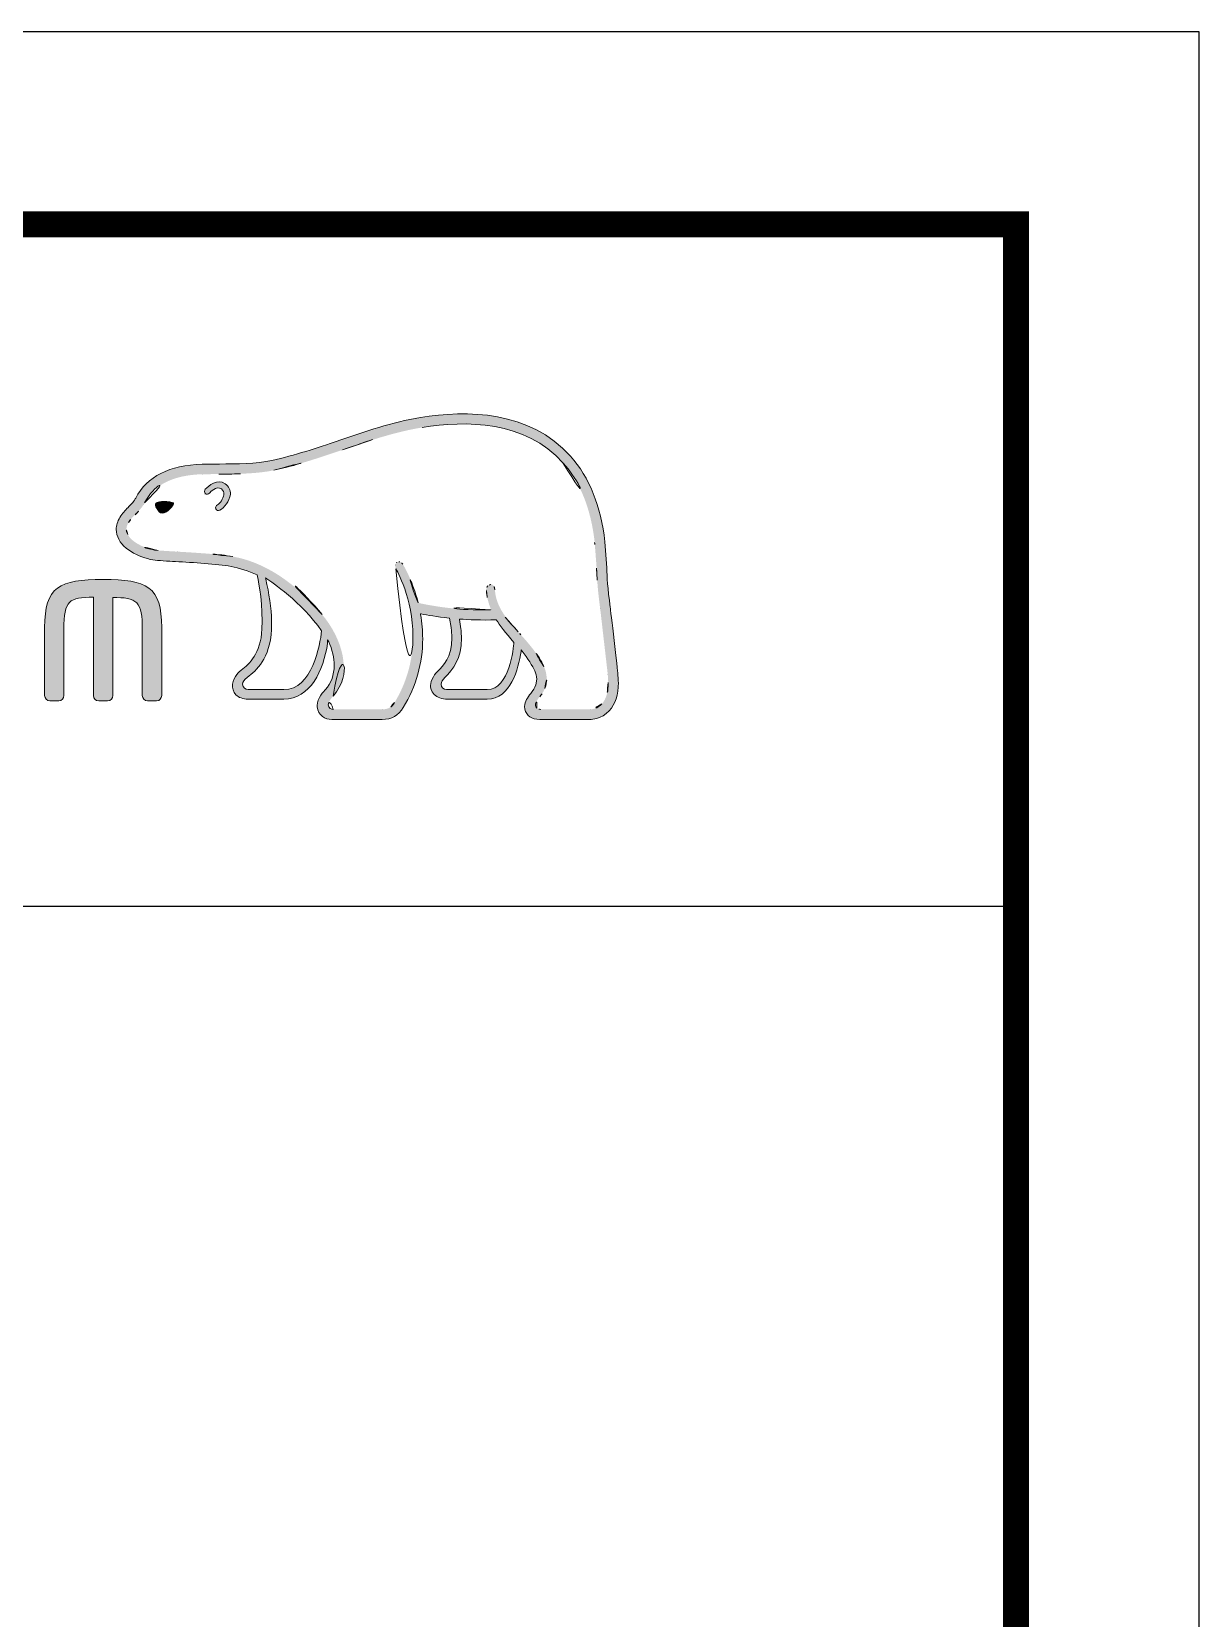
# Model space of a CAD drawing. Extents: x 16296660632 to 16296681112, y -37409619871 to -37409616634.
# Drawn here: x 16296680899.4 to 16296681111.8, y -37409616922.8 to -37409616634.3 of the extents above; entities that cross this region are included whole.
import ezdxf

# ---------------------------------------------------------------- set-up
doc = ezdxf.new("R2010")
doc.units = 0
doc.header["$LTSCALE"] = 10
doc.header["$MEASUREMENT"] = 0
doc.layers.get('0').update_dxf_attribs({"linetype": 'CONTINUOUS'})
doc.layers.add('레이어 1', color=7, linetype='CONTINUOUS', lineweight=0)

msp = doc.modelspace()

# ---------------------------------------------------------------- hatches: boundary and pattern name
at = {"layer": '레이어 1'}
h = msp.add_hatch(color=5, dxfattribs=at)
h.dxf.hatch_style = 1
edge = h.paths.add_edge_path(flags=16)
edge.add_spline(control_points=[(16296681003.16, -37409616756.55), (16296681002.26, -37409616757.54), (16296681001.13, -37409616757.55), (16296681001.08, -37409616757.55), (16296681001.08, -37409616757.55), (16296680992.05, -37409616757.55), (16296680992.05, -37409616757.55), (16296680991.71, -37409616757.55), (16296680991.46, -37409616757.47), (16296680991.3, -37409616757.3), (16296680991.16, -37409616757.17), (16296680991.09, -37409616756.97), (16296680991.09, -37409616756.71), (16296680991.09, -37409616756.2), (16296680991.46, -37409616755.74), (16296680991.86, -37409616755.24), (16296680992.23, -37409616754.77), (16296680992.57, -37409616754.32), (16296680992.77, -37409616753.77), (16296680993.26, -37409616752.44), (16296680993.21, -37409616751.02), (16296680992.62, -37409616749.77), (16296680991.56, -37409616747.51), (16296680989.97, -37409616745.73), (16296680988.44, -37409616744.01), (16296680988.44, -37409616744.01), (16296680987.92, -37409616743.44), (16296680987.92, -37409616743.43), (16296680985.92, -37409616741.21), (16296680983.86, -37409616738.91), (16296680983.7, -37409616735.8), (16296680983.66, -37409616735.18), (16296680983.38, -37409616734.81), (16296680982.98, -37409616734.82), (16296680982.98, -37409616734.82), (16296680982.4, -37409616735.1), (16296680982.38, -37409616735.1), (16296680982.23, -37409616735.28), (16296680982.14, -37409616735.54), (16296680982.14, -37409616735.84), (16296680982.14, -37409616735.84), (16296680982.14, -37409616735.94), (16296680982.14, -37409616735.94), (16296680982.22, -37409616737.07), (16296680982.49, -37409616738.18), (16296680982.96, -37409616739.32), (16296680982.96, -37409616739.32), (16296680983.01, -37409616739.44), (16296680983.01, -37409616739.44), (16296680983.01, -37409616739.44), (16296680982.89, -37409616739.44), (16296680982.89, -37409616739.44), (16296680977.09, -37409616739.67), (16296680971.4, -37409616738.58), (16296680969.73, -37409616738.18), (16296680968.7, -37409616734.03), (16296680967.03, -37409616731.28), (16296680966.95, -37409616731.16), (16296680966.82, -37409616730.94), (16296680966.62, -37409616730.78), (16296680966.42, -37409616730.72), (16296680966.42, -37409616730.72), (16296680965.93, -37409616730.79), (16296680965.87, -37409616730.8), (16296680965.83, -37409616730.86), (16296680965.74, -37409616730.98), (16296680965.55, -37409616731.23), (16296680965.55, -37409616731.23), (16296680965.53, -37409616731.43), (16296680965.53, -37409616731.43), (16296680965.53, -37409616731.43), (16296680965.68, -37409616731.98), (16296680965.68, -37409616731.98), (16296680965.81, -37409616732.2), (16296680968.79, -37409616737.42), (16296680968.79, -37409616744.33), (16296680968.79, -37409616748.59), (16296680967.67, -37409616752.61), (16296680965.46, -37409616756.28), (16296680964.93, -37409616757.16), (16296680964.24, -37409616757.55), (16296680963.2, -37409616757.55), (16296680963.2, -37409616757.55), (16296680954.3, -37409616757.55), (16296680954.3, -37409616757.55), (16296680954, -37409616757.55), (16296680953.38, -37409616757.34), (16296680953.38, -37409616756.7), (16296680953.38, -37409616756.34), (16296680953.71, -37409616755.76), (16296680954.26, -37409616755.15), (16296680957.97, -37409616751.01), (16296680955.83, -37409616744.56), (16296680952.27, -37409616740.31), (16296680948.83, -37409616736.21), (16296680943.22, -37409616731.04), (16296680936.02, -37409616729.76), (16296680933.47, -37409616729.32), (16296680929.27, -37409616729.07), (16296680925.88, -37409616728.87), (16296680925.88, -37409616728.87), (16296680922.46, -37409616728.66), (16296680922.46, -37409616728.66), (16296680920.7, -37409616728.53), (16296680917.8, -37409616727.45), (16296680916.91, -37409616725.77), (16296680916.54, -37409616725.08), (16296680916.58, -37409616724.38), (16296680917.05, -37409616723.57), (16296680917.34, -37409616723.08), (16296680917.75, -37409616722.66), (16296680918.26, -37409616722.15), (16296680918.82, -37409616721.58), (16296680919.4, -37409616720.99), (16296680919.85, -37409616720.21), (16296680919.85, -37409616720.21), (16296680919.98, -37409616719.97), (16296680919.98, -37409616719.97), (16296680921.7, -37409616716.68), (16296680925.24, -37409616714.94), (16296680930.51, -37409616714.8), (16296680930.51, -37409616714.8), (16296680933.49, -37409616714.77), (16296680933.49, -37409616714.77), (16296680936.75, -37409616714.75), (16296680940.46, -37409616714.73), (16296680943.5, -37409616714.08), (16296680947.77, -37409616713.16), (16296680952.06, -37409616711.69), (16296680955.85, -37409616710.4), (16296680955.85, -37409616710.4), (16296680955.97, -37409616710.36), (16296680955.97, -37409616710.36), (16296680960.65, -37409616708.76), (16296680965.49, -37409616707.11), (16296680970.44, -37409616706.3), (16296680978.36, -37409616704.99), (16296680989.23, -37409616705.03), (16296680996.08, -37409616712.72), (16296680999.24, -37409616716.27), (16296681001.19, -37409616721.16), (16296681001.86, -37409616727.26), (16296681001.86, -37409616727.26), (16296681001.83, -37409616727.24), (16296681001.81, -37409616727.21), (16296681001.86, -37409616727.34), (16296681001.91, -37409616728.02), (16296681002.2, -37409616731.9), (16296681002.28, -37409616733.76), (16296681002.36, -37409616735.69), (16296681002.85, -37409616739.26), (16296681002.85, -37409616739.26), (16296681004.23, -37409616751.22), (16296681004.23, -37409616751.22), (16296681004.23, -37409616751.22), (16296681004.31, -37409616752.67), (16296681004.31, -37409616752.67), (16296681004.31, -37409616754.39), (16296681003.92, -37409616755.69), (16296681003.16, -37409616756.55)], knot_values=[0, 0, 0, 0, 1, 1, 1, 2, 2, 2, 3, 3, 3, 4, 4, 4, 5, 5, 5, 6, 6, 6, 7, 7, 7, 8, 8, 8, 9, 9, 9, 10, 10, 10, 11, 11, 11, 12, 12, 12, 13, 13, 13, 14, 14, 14, 15, 15, 15, 16, 16, 16, 17, 17, 17, 18, 18, 18, 19, 19, 19, 20, 20, 20, 21, 21, 21, 22, 22, 22, 23, 23, 23, 24, 24, 24, 25, 25, 25, 26, 26, 26, 27, 27, 27, 28, 28, 28, 29, 29, 29, 30, 30, 30, 31, 31, 31, 32, 32, 32, 33, 33, 33, 34, 34, 34, 35, 35, 35, 36, 36, 36, 37, 37, 37, 38, 38, 38, 39, 39, 39, 40, 40, 40, 41, 41, 41, 42, 42, 42, 43, 43, 43, 44, 44, 44, 45, 45, 45, 46, 46, 46, 47, 47, 47, 48, 48, 48, 49, 49, 49, 50, 50, 50, 51, 51, 51, 52, 52, 52, 53, 53, 53, 53], degree=3, periodic=0)
edge = h.paths.add_edge_path(flags=16)
edge.add_spline(control_points=[(16296680982.27, -37409616753.96), (16296680982.27, -37409616753.96), (16296680974.9, -37409616753.96), (16296680974.9, -37409616753.96), (16296680974.35, -37409616753.96), (16296680973.92, -37409616753.53), (16296680973.92, -37409616752.97), (16296680973.92, -37409616752.59), (16296680974.26, -37409616752.09), (16296680974.58, -37409616751.75), (16296680976.08, -37409616750.32), (16296680977.61, -37409616748.34), (16296680977.61, -37409616744.59), (16296680977.61, -37409616744.59), (16296680977.52, -37409616742.89), (16296680977.52, -37409616742.88), (16296680977.52, -37409616742.88), (16296680977.24, -37409616741.22), (16296680977.24, -37409616741.22), (16296680977.24, -37409616741.22), (16296680977.23, -37409616741.12), (16296680977.23, -37409616741.12), (16296680977.23, -37409616741.12), (16296680977.33, -37409616741.13), (16296680977.33, -37409616741.13), (16296680978.71, -37409616741.23), (16296680981.38, -37409616741.38), (16296680983.94, -37409616741.25), (16296680984.58, -37409616742.29), (16296680985.63, -37409616743.61), (16296680987.15, -37409616745.38), (16296680987.08, -37409616746.26), (16296680986.36, -37409616753.96), (16296680982.27, -37409616753.96)], knot_values=[0, 0, 0, 0, 1, 1, 1, 2, 2, 2, 3, 3, 3, 4, 4, 4, 5, 5, 5, 6, 6, 6, 7, 7, 7, 8, 8, 8, 9, 9, 9, 10, 10, 10, 11, 11, 11, 11], degree=3, periodic=0)
edge = h.paths.add_edge_path(flags=16)
edge.add_spline(control_points=[(16296680945.29, -37409616753.96), (16296680945.29, -37409616753.96), (16296680938.82, -37409616753.96), (16296680938.82, -37409616753.96), (16296680938.33, -37409616753.96), (16296680937.81, -37409616753.56), (16296680937.81, -37409616752.97), (16296680937.81, -37409616752.61), (16296680938.11, -37409616752.17), (16296680938.66, -37409616751.73), (16296680940.3, -37409616750.43), (16296680942.78, -37409616748.45), (16296680943.05, -37409616743), (16296680943.05, -37409616743), (16296680943.08, -37409616741.52), (16296680943.08, -37409616741.52), (16296680943.08, -37409616739.2), (16296680942.55, -37409616736.4), (16296680942.05, -37409616733.9), (16296680942.05, -37409616733.9), (16296680941.97, -37409616733.64), (16296680941.97, -37409616733.64), (16296680941.97, -37409616733.64), (16296680942.18, -37409616733.81), (16296680942.18, -37409616733.81), (16296680943.14, -37409616734.4), (16296680948.43, -37409616737.98), (16296680952.18, -37409616743.28), (16296680951.87, -37409616745.78), (16296680950.46, -37409616753.96), (16296680945.29, -37409616753.96)], knot_values=[0, 0, 0, 0, 1, 1, 1, 2, 2, 2, 3, 3, 3, 4, 4, 4, 5, 5, 5, 6, 6, 6, 7, 7, 7, 8, 8, 8, 9, 9, 9, 10, 10, 10, 10], degree=3, periodic=0)
edge = h.paths.add_edge_path()
edge.add_spline(control_points=[(16296681006.06, -37409616751.04), (16296681006.06, -37409616751.02), (16296681004.68, -37409616739.01), (16296681004.68, -37409616739.01), (16296681004.18, -37409616735.42), (16296681004.1, -37409616733.51), (16296681004.04, -37409616731.81), (16296681004.04, -37409616731.81), (16296681003.7, -37409616727.07), (16296681003.7, -37409616727.07), (16296681002.97, -37409616720.58), (16296681000.87, -37409616715.34), (16296680997.45, -37409616711.51), (16296680990.06, -37409616703.2), (16296680978.52, -37409616703.11), (16296680970.13, -37409616704.49), (16296680964.99, -37409616705.34), (16296680960.08, -37409616707.02), (16296680955.33, -37409616708.65), (16296680955.33, -37409616708.65), (16296680955.17, -37409616708.7), (16296680955.17, -37409616708.7), (16296680951.46, -37409616709.97), (16296680947.25, -37409616711.41), (16296680943.11, -37409616712.29), (16296680940.27, -37409616712.9), (16296680936.71, -37409616712.93), (16296680933.57, -37409616712.94), (16296680933.57, -37409616712.94), (16296680930.45, -37409616712.98), (16296680930.45, -37409616712.98), (16296680924.48, -37409616713.13), (16296680920.4, -37409616715.2), (16296680918.35, -37409616719.13), (16296680918.35, -37409616719.13), (16296680918.25, -37409616719.3), (16296680918.25, -37409616719.3), (16296680917.91, -37409616719.9), (16296680917.41, -37409616720.4), (16296680916.96, -37409616720.86), (16296680916.46, -37409616721.36), (16296680915.9, -37409616721.92), (16296680915.47, -37409616722.65), (16296680915.04, -37409616723.38), (16296680914.82, -37409616724.12), (16296680914.82, -37409616724.84), (16296680914.82, -37409616725.45), (16296680914.98, -37409616726.05), (16296680915.28, -37409616726.63), (16296680916.55, -37409616729.03), (16296680920.18, -37409616730.32), (16296680922.34, -37409616730.48), (16296680922.34, -37409616730.48), (16296680925.53, -37409616730.68), (16296680925.6, -37409616730.68), (16296680928.79, -37409616730.86), (16296680933.15, -37409616731.11), (16296680935.69, -37409616731.56), (16296680937.18, -37409616731.83), (16296680938.88, -37409616732.36), (16296680940.43, -37409616733.09), (16296680940.54, -37409616733.5), (16296680941.35, -37409616737.1), (16296680941.35, -37409616741.52), (16296680941.35, -37409616741.52), (16296680941.32, -37409616742.92), (16296680941.32, -37409616742.92), (16296680941.08, -37409616747.59), (16296680939.05, -37409616749.21), (16296680937.56, -37409616750.41), (16296680937.41, -37409616750.53), (16296680936.08, -37409616751.63), (16296680935.99, -37409616752.95), (16296680935.92, -37409616753.7), (16296680936.13, -37409616754.39), (16296680936.59, -37409616754.88), (16296680937.08, -37409616755.41), (16296680937.84, -37409616755.68), (16296680938.82, -37409616755.68), (16296680938.82, -37409616755.68), (16296680945.29, -37409616755.68), (16296680945.29, -37409616755.68), (16296680950.13, -37409616755.68), (16296680952.53, -37409616750.47), (16296680953.25, -37409616745.58), (16296680953.25, -37409616745.58), (16296680953.27, -37409616744.9), (16296680953.27, -37409616744.9), (16296680953.27, -37409616744.9), (16296680953.47, -37409616745.24), (16296680953.47, -37409616745.24), (16296680954.09, -37409616746.62), (16296680954.46, -37409616748.28), (16296680954.46, -37409616749.52), (16296680954.46, -37409616751.27), (16296680953.92, -37409616752.79), (16296680952.9, -37409616753.93), (16296680952.64, -37409616754.18), (16296680951.34, -37409616755.53), (16296680951.34, -37409616756.87), (16296680951.34, -37409616756.87), (16296680951.35, -37409616757.09), (16296680951.35, -37409616757.09), (16296680951.54, -37409616758.67), (16296680952.82, -37409616759.38), (16296680954.01, -37409616759.38), (16296680954.01, -37409616759.38), (16296680963.2, -37409616759.38), (16296680963.2, -37409616759.38), (16296680964.86, -37409616759.38), (16296680966.18, -37409616758.63), (16296680967.03, -37409616757.22), (16296680969.37, -37409616753.34), (16296680970.56, -37409616749.12), (16296680970.56, -37409616744.69), (16296680970.56, -37409616743.3), (16296680970.43, -37409616741.83), (16296680970.17, -37409616740.3), (16296680970.17, -37409616740.3), (16296680970.15, -37409616740.17), (16296680970.15, -37409616740.17), (16296680970.15, -37409616740.17), (16296680970.27, -37409616740.2), (16296680970.27, -37409616740.2), (16296680971.38, -37409616740.41), (16296680973.16, -37409616740.72), (16296680975.36, -37409616740.96), (16296680975.36, -37409616740.96), (16296680975.42, -37409616740.97), (16296680975.42, -37409616740.97), (16296680975.42, -37409616740.97), (16296680975.72, -37409616742.65), (16296680975.72, -37409616742.65), (16296680975.72, -37409616742.65), (16296680975.78, -37409616743.05), (16296680975.78, -37409616743.06), (16296680975.78, -37409616743.06), (16296680975.87, -37409616744.55), (16296680975.87, -37409616744.55), (16296680975.87, -37409616748.13), (16296680974.24, -37409616749.68), (16296680973.37, -37409616750.52), (16296680973.36, -37409616750.53), (16296680972.14, -37409616751.77), (16296680972.01, -37409616752.87), (16296680972.01, -37409616752.87), (16296680971.97, -37409616753.2), (16296680971.97, -37409616753.2), (16296680971.97, -37409616753.55), (16296680972.05, -37409616754.23), (16296680972.66, -37409616754.85), (16296680973.19, -37409616755.4), (16296680974.01, -37409616755.68), (16296680975.11, -37409616755.68), (16296680975.11, -37409616755.68), (16296680982.27, -37409616755.68), (16296680982.27, -37409616755.68), (16296680986.62, -37409616755.68), (16296680987.93, -37409616750.15), (16296680988.46, -37409616747.05), (16296680988.46, -37409616747.05), (16296680988.48, -37409616746.73), (16296680988.48, -37409616746.73), (16296680988.48, -37409616746.73), (16296680988.65, -37409616746.97), (16296680988.65, -37409616746.97), (16296680989.66, -37409616748.25), (16296680990.54, -37409616749.67), (16296680990.96, -37409616750.56), (16296680991.18, -37409616751.02), (16296680991.3, -37409616751.53), (16296680991.3, -37409616752.04), (16296680991.3, -37409616752.04), (16296680991.14, -37409616753.08), (16296680991.14, -37409616753.08), (16296680990.97, -37409616753.64), (16296680990.59, -37409616754.16), (16296680990.21, -37409616754.66), (16296680989.66, -37409616755.38), (16296680989.09, -37409616756.12), (16296680989.09, -37409616757.02), (16296680989.09, -37409616757.02), (16296680989.15, -37409616757.52), (16296680989.15, -37409616757.52), (16296680989.41, -37409616758.72), (16296680990.38, -37409616759.38), (16296680991.87, -37409616759.38), (16296680991.87, -37409616759.38), (16296681001.08, -37409616759.38), (16296681001.08, -37409616759.38), (16296681001.28, -37409616759.38), (16296681003.08, -37409616759.33), (16296681004.49, -37409616757.81), (16296681005.61, -37409616756.59), (16296681006.16, -37409616754.92), (16296681006.16, -37409616752.69), (16296681006.16, -37409616752.69), (16296681006.06, -37409616751.05), (16296681006.06, -37409616751.04)], knot_values=[0, 0, 0, 0, 1, 1, 1, 2, 2, 2, 3, 3, 3, 4, 4, 4, 5, 5, 5, 6, 6, 6, 7, 7, 7, 8, 8, 8, 9, 9, 9, 10, 10, 10, 11, 11, 11, 12, 12, 12, 13, 13, 13, 14, 14, 14, 15, 15, 15, 16, 16, 16, 17, 17, 17, 18, 18, 18, 19, 19, 19, 20, 20, 20, 21, 21, 21, 22, 22, 22, 23, 23, 23, 24, 24, 24, 25, 25, 25, 26, 26, 26, 27, 27, 27, 28, 28, 28, 29, 29, 29, 30, 30, 30, 31, 31, 31, 32, 32, 32, 33, 33, 33, 34, 34, 34, 35, 35, 35, 36, 36, 36, 37, 37, 37, 38, 38, 38, 39, 39, 39, 40, 40, 40, 41, 41, 41, 42, 42, 42, 43, 43, 43, 44, 44, 44, 45, 45, 45, 46, 46, 46, 47, 47, 47, 48, 48, 48, 49, 49, 49, 50, 50, 50, 51, 51, 51, 52, 52, 52, 53, 53, 53, 54, 54, 54, 55, 55, 55, 56, 56, 56, 57, 57, 57, 58, 58, 58, 59, 59, 59, 60, 60, 60, 61, 61, 61, 62, 62, 62, 63, 63, 63, 64, 64, 64, 65, 65, 65, 66, 66, 66, 66], degree=3, periodic=0)
edge = h.paths.add_edge_path(flags=0)
edge.add_spline(control_points=[(16296680922.19, -37409616719.98), (16296680922.19, -37409616719.98), (16296680923.53, -37409616719.38), (16296680925.18, -37409616720.02), (16296680925.18, -37409616720.02), (16296680925.39, -37409616720.11), (16296680925.12, -37409616720.48), (16296680924.31, -37409616721.57), (16296680923.52, -37409616721.8), (16296680923.52, -37409616721.8), (16296680923.52, -37409616721.8), (16296680922.94, -37409616722.01), (16296680922.62, -37409616721.61), (16296680921.96, -37409616720.85), (16296680921.94, -37409616720.4), (16296680921.94, -37409616720.4), (16296680921.94, -37409616720.4), (16296680921.87, -37409616720.07), (16296680922.19, -37409616719.98)], knot_values=[0, 0, 0, 0, 1, 1, 1, 2, 2, 2, 3, 3, 3, 4, 4, 4, 5, 5, 5, 6, 6, 6, 6], degree=3, periodic=0)
edge = h.paths.add_edge_path(flags=0)
edge.add_spline(control_points=[(16296680931.02, -37409616717.52), (16296680930.82, -37409616717.74), (16296680930.81, -37409616718.1), (16296680931.02, -37409616718.3), (16296680931.23, -37409616718.48), (16296680931.59, -37409616718.43), (16296680931.79, -37409616718.21), (16296680931.89, -37409616718.1), (16296680932.99, -37409616716.8), (16296680933.94, -37409616717.47), (16296680934.28, -37409616717.72), (16296680934.43, -37409616718.07), (16296680934.38, -37409616718.52), (16296680934.3, -37409616719.26), (16296680933.66, -37409616720.09), (16296680933.22, -37409616720.37), (16296680932.97, -37409616720.52), (16296680932.81, -37409616720.85), (16296680932.92, -37409616721.11), (16296680933.04, -37409616721.37), (16296680933.37, -37409616721.45), (16296680933.64, -37409616721.32), (16296680934.43, -37409616720.94), (16296680935.43, -37409616719.67), (16296680935.57, -37409616718.49), (16296680935.66, -37409616717.67), (16296680935.29, -37409616717), (16296680934.63, -37409616716.54), (16296680933.22, -37409616715.54), (16296680931.61, -37409616716.88), (16296680931.02, -37409616717.52)], knot_values=[0, 0, 0, 0, 1, 1, 1, 2, 2, 2, 3, 3, 3, 4, 4, 4, 5, 5, 5, 6, 6, 6, 7, 7, 7, 8, 8, 8, 9, 9, 9, 10, 10, 10, 10], degree=3, periodic=0)
edge = h.paths.add_edge_path(flags=0)
edge.add_spline(control_points=[(16296680930.84, -37409616718.5), (16296680930.84, -37409616718.5), (16296680930.84, -37409616718.5), (16296680930.84, -37409616718.5), (16296680930.84, -37409616718.5), (16296680930.84, -37409616718.5), (16296680930.84, -37409616718.5)], knot_values=[0, 0, 0, 0, 1, 1, 1, 2, 2, 2, 2], degree=3, periodic=0)
h = msp.add_hatch(color=5, dxfattribs=at)
h.dxf.hatch_style = 2
edge = h.paths.add_edge_path()
edge.add_spline(control_points=[(16296680931.02, -37409616717.52), (16296680930.82, -37409616717.74), (16296680930.81, -37409616718.1), (16296680931.02, -37409616718.3), (16296680931.23, -37409616718.48), (16296680931.59, -37409616718.43), (16296680931.79, -37409616718.21), (16296680931.89, -37409616718.1), (16296680932.99, -37409616716.8), (16296680933.94, -37409616717.47), (16296680934.28, -37409616717.72), (16296680934.43, -37409616718.07), (16296680934.38, -37409616718.52), (16296680934.3, -37409616719.26), (16296680933.66, -37409616720.09), (16296680933.22, -37409616720.37), (16296680932.97, -37409616720.52), (16296680932.81, -37409616720.85), (16296680932.92, -37409616721.11), (16296680933.04, -37409616721.37), (16296680933.37, -37409616721.45), (16296680933.64, -37409616721.32), (16296680934.43, -37409616720.94), (16296680935.43, -37409616719.67), (16296680935.57, -37409616718.49), (16296680935.66, -37409616717.67), (16296680935.29, -37409616717), (16296680934.63, -37409616716.54), (16296680933.22, -37409616715.54), (16296680931.61, -37409616716.88), (16296680931.02, -37409616717.52)], knot_values=[0, 0, 0, 0, 1, 1, 1, 2, 2, 2, 3, 3, 3, 4, 4, 4, 5, 5, 5, 6, 6, 6, 7, 7, 7, 8, 8, 8, 9, 9, 9, 10, 10, 10, 10], degree=3, periodic=0)
h = msp.add_hatch(color=5, dxfattribs=at)
h.dxf.hatch_style = 2
edge = h.paths.add_edge_path()
edge.add_spline(control_points=[(16296680922.19, -37409616719.98), (16296680922.19, -37409616719.98), (16296680923.53, -37409616719.38), (16296680925.18, -37409616720.02), (16296680925.18, -37409616720.02), (16296680925.39, -37409616720.11), (16296680925.12, -37409616720.48), (16296680924.31, -37409616721.57), (16296680923.52, -37409616721.8), (16296680923.52, -37409616721.8), (16296680923.52, -37409616721.8), (16296680922.94, -37409616722.01), (16296680922.62, -37409616721.61), (16296680921.96, -37409616720.85), (16296680921.94, -37409616720.4), (16296680921.94, -37409616720.4), (16296680921.94, -37409616720.4), (16296680921.87, -37409616720.07), (16296680922.19, -37409616719.98)], knot_values=[0, 0, 0, 0, 1, 1, 1, 2, 2, 2, 3, 3, 3, 4, 4, 4, 5, 5, 5, 6, 6, 6, 6], degree=3, periodic=0)
h = msp.add_hatch(color=5, dxfattribs=at)
h.dxf.hatch_style = 2
edge = h.paths.add_edge_path()
edge.add_spline(control_points=[(16296680901.79, -37409616742.69), (16296680901.79, -37409616742.69), (16296680901.79, -37409616755.04), (16296680901.79, -37409616755.04), (16296680901.79, -37409616755.57), (16296680902.2, -37409616756), (16296680902.72, -37409616756), (16296680902.72, -37409616756), (16296680904.37, -37409616756), (16296680904.37, -37409616756), (16296680904.95, -37409616756), (16296680905.3, -37409616755.51), (16296680905.3, -37409616755.04), (16296680905.3, -37409616755.04), (16296680905.3, -37409616743), (16296680905.3, -37409616743), (16296680905.3, -37409616737.69), (16296680906.2, -37409616737.17), (16296680910.69, -37409616737.16), (16296680910.69, -37409616737.49), (16296680910.69, -37409616755.04), (16296680910.69, -37409616755.04), (16296680910.69, -37409616755.59), (16296680911.09, -37409616756), (16296680911.62, -37409616756), (16296680911.62, -37409616756), (16296680913.24, -37409616756), (16296680913.24, -37409616756), (16296680913.82, -37409616756), (16296680914.17, -37409616755.51), (16296680914.17, -37409616755.04), (16296680914.17, -37409616755.04), (16296680914.17, -37409616737.54), (16296680914.17, -37409616737.2), (16296680916.27, -37409616737.2), (16296680917.75, -37409616737.38), (16296680918.54, -37409616738.18), (16296680919.39, -37409616739.02), (16296680919.55, -37409616740.58), (16296680919.55, -37409616743), (16296680919.55, -37409616743), (16296680919.55, -37409616755.04), (16296680919.55, -37409616755.04), (16296680919.55, -37409616755.56), (16296680919.98, -37409616756), (16296680920.49, -37409616756), (16296680920.49, -37409616756), (16296680922.15, -37409616756), (16296680922.15, -37409616756), (16296680922.72, -37409616756), (16296680923.08, -37409616755.5), (16296680923.08, -37409616755.04), (16296680923.08, -37409616755.04), (16296680923.08, -37409616742.69), (16296680923.08, -37409616742.69), (16296680923.08, -37409616735.21), (16296680920.42, -37409616733.94), (16296680912.45, -37409616733.94), (16296680904.45, -37409616733.94), (16296680901.79, -37409616735.21), (16296680901.79, -37409616742.69)], knot_values=[0, 0, 0, 0, 1, 1, 1, 2, 2, 2, 3, 3, 3, 4, 4, 4, 5, 5, 5, 6, 6, 6, 7, 7, 7, 8, 8, 8, 9, 9, 9, 10, 10, 10, 11, 11, 11, 12, 12, 12, 13, 13, 13, 14, 14, 14, 15, 15, 15, 16, 16, 16, 17, 17, 17, 18, 18, 18, 19, 19, 19, 20, 20, 20, 20], degree=3, periodic=0)

# ---------------------------------------------------------------- linework, layer by layer
at = {"color": 5}
msp.add_line((16296680945, -37409616755.68), (16296680945, -37409616755.68), dxfattribs=at)
at = {"color": 5, "ltscale": 40}
msp.add_line((16296681078.5, -37409616793.36), (16296680749.34, -37409616793.36), dxfattribs=at)
at = {"ltscale": 0.5}
msp.add_lwpolyline([(16296679052.27, -37409618143.42), (16296681111.82, -37409618143.42), (16296681111.82, -37409616634.34), (16296679052.27, -37409616634.34)], close=True, dxfattribs=at)
at = {"color": 5, "linetype": 'ByBlock', "lineweight": 200, "const_width": 4.75}
msp.add_lwpolyline([(16296679085.38, -37409618078.8), (16296681078.5, -37409618078.8), (16296681078.5, -37409616669.38), (16296679085.38, -37409616669.38)], close=True, dxfattribs=at)
at = {"layer": '레이어 1', "color": 5}
for points, knots in [([(16296681006.06, -37409616751.04), (16296681006.06, -37409616751.02), (16296681004.68, -37409616739.01), (16296681004.68, -37409616739.01), (16296681004.18, -37409616735.42), (16296681004.1, -37409616733.51), (16296681004.04, -37409616731.81), (16296681004.04, -37409616731.81), (16296681003.7, -37409616727.07), (16296681003.7, -37409616727.07), (16296681002.97, -37409616720.58), (16296681000.87, -37409616715.34), (16296680997.45, -37409616711.51), (16296680990.06, -37409616703.2), (16296680978.52, -37409616703.11), (16296680970.13, -37409616704.49), (16296680964.99, -37409616705.34), (16296680960.08, -37409616707.02), (16296680955.33, -37409616708.65), (16296680955.33, -37409616708.65), (16296680955.17, -37409616708.7), (16296680955.17, -37409616708.7), (16296680951.46, -37409616709.97), (16296680947.25, -37409616711.41), (16296680943.11, -37409616712.29), (16296680940.27, -37409616712.9), (16296680936.71, -37409616712.93), (16296680933.57, -37409616712.94), (16296680933.57, -37409616712.94), (16296680930.45, -37409616712.98), (16296680930.45, -37409616712.98), (16296680924.48, -37409616713.13), (16296680920.4, -37409616715.2), (16296680918.35, -37409616719.13), (16296680918.35, -37409616719.13), (16296680918.25, -37409616719.3), (16296680918.25, -37409616719.3), (16296680917.91, -37409616719.9), (16296680917.41, -37409616720.4), (16296680916.96, -37409616720.86), (16296680916.46, -37409616721.36), (16296680915.9, -37409616721.92), (16296680915.47, -37409616722.65), (16296680915.04, -37409616723.38), (16296680914.82, -37409616724.12), (16296680914.82, -37409616724.84), (16296680914.82, -37409616725.45), (16296680914.98, -37409616726.05), (16296680915.28, -37409616726.63), (16296680916.55, -37409616729.03), (16296680920.18, -37409616730.32), (16296680922.34, -37409616730.48), (16296680922.34, -37409616730.48), (16296680925.53, -37409616730.68), (16296680925.6, -37409616730.68), (16296680928.79, -37409616730.86), (16296680933.15, -37409616731.11), (16296680935.69, -37409616731.56), (16296680937.18, -37409616731.83), (16296680938.88, -37409616732.36), (16296680940.43, -37409616733.09), (16296680940.54, -37409616733.5), (16296680941.35, -37409616737.1), (16296680941.35, -37409616741.52), (16296680941.35, -37409616741.52), (16296680941.32, -37409616742.92), (16296680941.32, -37409616742.92), (16296680941.08, -37409616747.59), (16296680939.05, -37409616749.21), (16296680937.56, -37409616750.41), (16296680937.41, -37409616750.53), (16296680936.08, -37409616751.63), (16296680935.99, -37409616752.95), (16296680935.92, -37409616753.7), (16296680936.13, -37409616754.39), (16296680936.59, -37409616754.88), (16296680937.08, -37409616755.41), (16296680937.84, -37409616755.68), (16296680938.82, -37409616755.68), (16296680938.82, -37409616755.68), (16296680945.29, -37409616755.68), (16296680945.29, -37409616755.68), (16296680950.13, -37409616755.68), (16296680952.53, -37409616750.47), (16296680953.25, -37409616745.58), (16296680953.25, -37409616745.58), (16296680953.27, -37409616744.9), (16296680953.27, -37409616744.9), (16296680953.27, -37409616744.9), (16296680953.47, -37409616745.24), (16296680953.47, -37409616745.24), (16296680954.09, -37409616746.62), (16296680954.46, -37409616748.28), (16296680954.46, -37409616749.52), (16296680954.46, -37409616751.27), (16296680953.92, -37409616752.79), (16296680952.9, -37409616753.93), (16296680952.64, -37409616754.18), (16296680951.34, -37409616755.53), (16296680951.34, -37409616756.87), (16296680951.34, -37409616756.87), (16296680951.35, -37409616757.09), (16296680951.35, -37409616757.09), (16296680951.54, -37409616758.67), (16296680952.82, -37409616759.38), (16296680954.01, -37409616759.38), (16296680954.01, -37409616759.38), (16296680963.2, -37409616759.38), (16296680963.2, -37409616759.38), (16296680964.86, -37409616759.38), (16296680966.18, -37409616758.63), (16296680967.03, -37409616757.22), (16296680969.37, -37409616753.34), (16296680970.56, -37409616749.12), (16296680970.56, -37409616744.69), (16296680970.56, -37409616743.3), (16296680970.43, -37409616741.83), (16296680970.17, -37409616740.3), (16296680970.17, -37409616740.3), (16296680970.15, -37409616740.17), (16296680970.15, -37409616740.17), (16296680970.15, -37409616740.17), (16296680970.27, -37409616740.2), (16296680970.27, -37409616740.2), (16296680971.38, -37409616740.41), (16296680973.16, -37409616740.72), (16296680975.36, -37409616740.96), (16296680975.36, -37409616740.96), (16296680975.42, -37409616740.97), (16296680975.42, -37409616740.97), (16296680975.42, -37409616740.97), (16296680975.72, -37409616742.65), (16296680975.72, -37409616742.65), (16296680975.72, -37409616742.65), (16296680975.78, -37409616743.05), (16296680975.78, -37409616743.06), (16296680975.78, -37409616743.06), (16296680975.87, -37409616744.55), (16296680975.87, -37409616744.55), (16296680975.87, -37409616748.13), (16296680974.24, -37409616749.68), (16296680973.37, -37409616750.52), (16296680973.36, -37409616750.53), (16296680972.14, -37409616751.77), (16296680972.01, -37409616752.87), (16296680972.01, -37409616752.87), (16296680971.97, -37409616753.2), (16296680971.97, -37409616753.2), (16296680971.97, -37409616753.55), (16296680972.05, -37409616754.23), (16296680972.66, -37409616754.85), (16296680973.19, -37409616755.4), (16296680974.01, -37409616755.68), (16296680975.11, -37409616755.68), (16296680975.11, -37409616755.68), (16296680982.27, -37409616755.68), (16296680982.27, -37409616755.68), (16296680986.62, -37409616755.68), (16296680987.93, -37409616750.15), (16296680988.46, -37409616747.05), (16296680988.46, -37409616747.05), (16296680988.48, -37409616746.73), (16296680988.48, -37409616746.73), (16296680988.48, -37409616746.73), (16296680988.65, -37409616746.97), (16296680988.65, -37409616746.97), (16296680989.66, -37409616748.25), (16296680990.54, -37409616749.67), (16296680990.96, -37409616750.56), (16296680991.18, -37409616751.02), (16296680991.3, -37409616751.53), (16296680991.3, -37409616752.04), (16296680991.3, -37409616752.04), (16296680991.14, -37409616753.08), (16296680991.14, -37409616753.08), (16296680990.97, -37409616753.64), (16296680990.59, -37409616754.16), (16296680990.21, -37409616754.66), (16296680989.66, -37409616755.38), (16296680989.09, -37409616756.12), (16296680989.09, -37409616757.02), (16296680989.09, -37409616757.02), (16296680989.15, -37409616757.52), (16296680989.15, -37409616757.52), (16296680989.41, -37409616758.72), (16296680990.38, -37409616759.38), (16296680991.87, -37409616759.38), (16296680991.87, -37409616759.38), (16296681001.08, -37409616759.38), (16296681001.08, -37409616759.38), (16296681001.28, -37409616759.38), (16296681003.08, -37409616759.33), (16296681004.49, -37409616757.81), (16296681005.61, -37409616756.59), (16296681006.16, -37409616754.92), (16296681006.16, -37409616752.69), (16296681006.16, -37409616752.69), (16296681006.06, -37409616751.05), (16296681006.06, -37409616751.04)], [0, 0, 0, 0, 1, 1, 1, 2, 2, 2, 3, 3, 3, 4, 4, 4, 5, 5, 5, 6, 6, 6, 7, 7, 7, 8, 8, 8, 9, 9, 9, 10, 10, 10, 11, 11, 11, 12, 12, 12, 13, 13, 13, 14, 14, 14, 15, 15, 15, 16, 16, 16, 17, 17, 17, 18, 18, 18, 19, 19, 19, 20, 20, 20, 21, 21, 21, 22, 22, 22, 23, 23, 23, 24, 24, 24, 25, 25, 25, 26, 26, 26, 27, 27, 27, 28, 28, 28, 29, 29, 29, 30, 30, 30, 31, 31, 31, 32, 32, 32, 33, 33, 33, 34, 34, 34, 35, 35, 35, 36, 36, 36, 37, 37, 37, 38, 38, 38, 39, 39, 39, 40, 40, 40, 41, 41, 41, 42, 42, 42, 43, 43, 43, 44, 44, 44, 45, 45, 45, 46, 46, 46, 47, 47, 47, 48, 48, 48, 49, 49, 49, 50, 50, 50, 51, 51, 51, 52, 52, 52, 53, 53, 53, 54, 54, 54, 55, 55, 55, 56, 56, 56, 57, 57, 57, 58, 58, 58, 59, 59, 59, 60, 60, 60, 61, 61, 61, 62, 62, 62, 63, 63, 63, 64, 64, 64, 65, 65, 65, 66, 66, 66, 66]), ([(16296680931.02, -37409616717.52), (16296680930.82, -37409616717.74), (16296680930.81, -37409616718.1), (16296680931.02, -37409616718.3), (16296680931.23, -37409616718.48), (16296680931.59, -37409616718.43), (16296680931.79, -37409616718.21), (16296680931.89, -37409616718.1), (16296680932.99, -37409616716.8), (16296680933.94, -37409616717.47), (16296680934.28, -37409616717.72), (16296680934.43, -37409616718.07), (16296680934.38, -37409616718.52), (16296680934.3, -37409616719.26), (16296680933.66, -37409616720.09), (16296680933.22, -37409616720.37), (16296680932.97, -37409616720.52), (16296680932.81, -37409616720.85), (16296680932.92, -37409616721.11), (16296680933.04, -37409616721.37), (16296680933.37, -37409616721.45), (16296680933.64, -37409616721.32), (16296680934.43, -37409616720.94), (16296680935.43, -37409616719.67), (16296680935.57, -37409616718.49), (16296680935.66, -37409616717.67), (16296680935.29, -37409616717), (16296680934.63, -37409616716.54), (16296680933.22, -37409616715.54), (16296680931.61, -37409616716.88), (16296680931.02, -37409616717.52)], [0, 0, 0, 0, 1, 1, 1, 2, 2, 2, 3, 3, 3, 4, 4, 4, 5, 5, 5, 6, 6, 6, 7, 7, 7, 8, 8, 8, 9, 9, 9, 10, 10, 10, 10]), ([(16296680922.19, -37409616719.98), (16296680922.19, -37409616719.98), (16296680923.53, -37409616719.38), (16296680925.18, -37409616720.02), (16296680925.18, -37409616720.02), (16296680925.39, -37409616720.11), (16296680925.12, -37409616720.48), (16296680924.31, -37409616721.57), (16296680923.52, -37409616721.8), (16296680923.52, -37409616721.8), (16296680923.52, -37409616721.8), (16296680922.94, -37409616722.01), (16296680922.62, -37409616721.61), (16296680921.96, -37409616720.85), (16296680921.94, -37409616720.4), (16296680921.94, -37409616720.4), (16296680921.94, -37409616720.4), (16296680921.87, -37409616720.07), (16296680922.19, -37409616719.98)], [0, 0, 0, 0, 1, 1, 1, 2, 2, 2, 3, 3, 3, 4, 4, 4, 5, 5, 5, 6, 6, 6, 6]), ([(16296680930.84, -37409616718.5), (16296680930.84, -37409616718.5), (16296680930.84, -37409616718.5), (16296680930.84, -37409616718.5), (16296680930.84, -37409616718.5), (16296680930.84, -37409616718.5), (16296680930.84, -37409616718.5)], [0, 0, 0, 0, 1, 1, 1, 2, 2, 2, 2]), ([(16296680901.79, -37409616742.69), (16296680901.79, -37409616742.69), (16296680901.79, -37409616755.04), (16296680901.79, -37409616755.04), (16296680901.79, -37409616755.57), (16296680902.2, -37409616756), (16296680902.72, -37409616756), (16296680902.72, -37409616756), (16296680904.37, -37409616756), (16296680904.37, -37409616756), (16296680904.95, -37409616756), (16296680905.3, -37409616755.51), (16296680905.3, -37409616755.04), (16296680905.3, -37409616755.04), (16296680905.3, -37409616743), (16296680905.3, -37409616743), (16296680905.3, -37409616737.69), (16296680906.2, -37409616737.17), (16296680910.69, -37409616737.16), (16296680910.69, -37409616737.49), (16296680910.69, -37409616755.04), (16296680910.69, -37409616755.04), (16296680910.69, -37409616755.59), (16296680911.09, -37409616756), (16296680911.62, -37409616756), (16296680911.62, -37409616756), (16296680913.24, -37409616756), (16296680913.24, -37409616756), (16296680913.82, -37409616756), (16296680914.17, -37409616755.51), (16296680914.17, -37409616755.04), (16296680914.17, -37409616755.04), (16296680914.17, -37409616737.54), (16296680914.17, -37409616737.2), (16296680916.27, -37409616737.2), (16296680917.75, -37409616737.38), (16296680918.54, -37409616738.18), (16296680919.39, -37409616739.02), (16296680919.55, -37409616740.58), (16296680919.55, -37409616743), (16296680919.55, -37409616743), (16296680919.55, -37409616755.04), (16296680919.55, -37409616755.04), (16296680919.55, -37409616755.56), (16296680919.98, -37409616756), (16296680920.49, -37409616756), (16296680920.49, -37409616756), (16296680922.15, -37409616756), (16296680922.15, -37409616756), (16296680922.72, -37409616756), (16296680923.08, -37409616755.5), (16296680923.08, -37409616755.04), (16296680923.08, -37409616755.04), (16296680923.08, -37409616742.69), (16296680923.08, -37409616742.69), (16296680923.08, -37409616735.21), (16296680920.42, -37409616733.94), (16296680912.45, -37409616733.94), (16296680904.45, -37409616733.94), (16296680901.79, -37409616735.21), (16296680901.79, -37409616742.69)], [0, 0, 0, 0, 1, 1, 1, 2, 2, 2, 3, 3, 3, 4, 4, 4, 5, 5, 5, 6, 6, 6, 7, 7, 7, 8, 8, 8, 9, 9, 9, 10, 10, 10, 11, 11, 11, 12, 12, 12, 13, 13, 13, 14, 14, 14, 15, 15, 15, 16, 16, 16, 17, 17, 17, 18, 18, 18, 19, 19, 19, 20, 20, 20, 20]), ([(16296680945.29, -37409616753.96), (16296680945.29, -37409616753.96), (16296680938.82, -37409616753.96), (16296680938.82, -37409616753.96), (16296680938.33, -37409616753.96), (16296680937.81, -37409616753.56), (16296680937.81, -37409616752.97), (16296680937.81, -37409616752.61), (16296680938.11, -37409616752.17), (16296680938.66, -37409616751.73), (16296680940.3, -37409616750.43), (16296680942.78, -37409616748.45), (16296680943.05, -37409616743), (16296680943.05, -37409616743), (16296680943.08, -37409616741.52), (16296680943.08, -37409616741.52), (16296680943.08, -37409616739.2), (16296680942.55, -37409616736.4), (16296680942.05, -37409616733.9), (16296680942.05, -37409616733.9), (16296680941.97, -37409616733.64), (16296680941.97, -37409616733.64), (16296680941.97, -37409616733.64), (16296680942.18, -37409616733.81), (16296680942.18, -37409616733.81), (16296680943.14, -37409616734.4), (16296680948.43, -37409616737.98), (16296680952.18, -37409616743.28), (16296680951.87, -37409616745.78), (16296680950.46, -37409616753.96), (16296680945.29, -37409616753.96)], [0, 0, 0, 0, 1, 1, 1, 2, 2, 2, 3, 3, 3, 4, 4, 4, 5, 5, 5, 6, 6, 6, 7, 7, 7, 8, 8, 8, 9, 9, 9, 10, 10, 10, 10]), ([(16296680965.68, -37409616731.98), (16296680965.81, -37409616732.2), (16296680968.79, -37409616737.42), (16296680968.79, -37409616744.33), (16296680968.79, -37409616748.59), (16296680967.67, -37409616752.61), (16296680965.46, -37409616756.28)], [24, 24, 24, 24, 25, 25, 25, 26, 26, 26, 26]), ([(16296680982.27, -37409616753.96), (16296680982.27, -37409616753.96), (16296680974.9, -37409616753.96), (16296680974.9, -37409616753.96), (16296680974.35, -37409616753.96), (16296680973.92, -37409616753.53), (16296680973.92, -37409616752.97), (16296680973.92, -37409616752.59), (16296680974.26, -37409616752.09), (16296680974.58, -37409616751.75), (16296680976.08, -37409616750.32), (16296680977.61, -37409616748.34), (16296680977.61, -37409616744.59), (16296680977.61, -37409616744.59), (16296680977.52, -37409616742.89), (16296680977.52, -37409616742.88), (16296680977.52, -37409616742.88), (16296680977.24, -37409616741.22), (16296680977.24, -37409616741.22), (16296680977.24, -37409616741.22), (16296680977.23, -37409616741.12), (16296680977.23, -37409616741.12), (16296680977.23, -37409616741.12), (16296680977.33, -37409616741.13), (16296680977.33, -37409616741.13), (16296680978.71, -37409616741.23), (16296680981.38, -37409616741.38), (16296680983.94, -37409616741.25), (16296680984.58, -37409616742.29), (16296680985.63, -37409616743.61), (16296680987.15, -37409616745.38), (16296680987.08, -37409616746.26), (16296680986.36, -37409616753.96), (16296680982.27, -37409616753.96)], [0, 0, 0, 0, 1, 1, 1, 2, 2, 2, 3, 3, 3, 4, 4, 4, 5, 5, 5, 6, 6, 6, 7, 7, 7, 8, 8, 8, 9, 9, 9, 10, 10, 10, 11, 11, 11, 11]), ([(16296680954.3, -37409616757.55), (16296680954, -37409616757.55), (16296680953.38, -37409616757.34), (16296680953.38, -37409616756.7), (16296680953.38, -37409616756.34), (16296680953.71, -37409616755.76), (16296680954.26, -37409616755.15)], [28, 28, 28, 28, 29, 29, 29, 30, 30, 30, 30]), ([(16296680991.3, -37409616757.3), (16296680991.16, -37409616757.17), (16296680991.09, -37409616756.97), (16296680991.09, -37409616756.71), (16296680991.09, -37409616756.2), (16296680991.46, -37409616755.74), (16296680991.86, -37409616755.24)], [3, 3, 3, 3, 4, 4, 4, 5, 5, 5, 5])]:
    msp.add_open_spline(points, degree=3, knots=knots, dxfattribs=at)
for points in [[(16296680970.44, -37409616706.3), (16296680978.36, -37409616704.99), (16296680989.23, -37409616705.03), (16296680996.08, -37409616712.72)], [(16296680955.97, -37409616710.36), (16296680960.65, -37409616708.76), (16296680965.49, -37409616707.11), (16296680970.44, -37409616706.3)], [(16296680943.5, -37409616714.08), (16296680947.77, -37409616713.16), (16296680952.06, -37409616711.69), (16296680955.85, -37409616710.4)], [(16296680955.85, -37409616710.4), (16296680955.85, -37409616710.4), (16296680955.97, -37409616710.36), (16296680955.97, -37409616710.36)], [(16296680996.08, -37409616712.72), (16296680999.24, -37409616716.27), (16296681001.19, -37409616721.16), (16296681001.86, -37409616727.26)], [(16296680919.98, -37409616719.97), (16296680921.7, -37409616716.68), (16296680925.24, -37409616714.94), (16296680930.51, -37409616714.8)], [(16296680930.51, -37409616714.8), (16296680930.51, -37409616714.8), (16296680933.49, -37409616714.77), (16296680933.49, -37409616714.77)], [(16296680933.49, -37409616714.77), (16296680936.75, -37409616714.75), (16296680940.46, -37409616714.73), (16296680943.5, -37409616714.08)], [(16296680919.85, -37409616720.21), (16296680919.85, -37409616720.21), (16296680919.98, -37409616719.97), (16296680919.98, -37409616719.97)], [(16296680917.05, -37409616723.57), (16296680917.34, -37409616723.08), (16296680917.75, -37409616722.66), (16296680918.26, -37409616722.15)], [(16296680918.26, -37409616722.15), (16296680918.82, -37409616721.58), (16296680919.4, -37409616720.99), (16296680919.85, -37409616720.21)], [(16296680916.91, -37409616725.77), (16296680916.54, -37409616725.08), (16296680916.58, -37409616724.38), (16296680917.05, -37409616723.57)], [(16296680922.46, -37409616728.66), (16296680920.7, -37409616728.53), (16296680917.8, -37409616727.45), (16296680916.91, -37409616725.77)], [(16296680925.88, -37409616728.87), (16296680925.88, -37409616728.87), (16296680922.46, -37409616728.66), (16296680922.46, -37409616728.66)], [(16296680936.02, -37409616729.76), (16296680933.47, -37409616729.32), (16296680929.27, -37409616729.07), (16296680925.88, -37409616728.87)], [(16296681001.81, -37409616727.21), (16296681001.86, -37409616727.34), (16296681001.91, -37409616728.02), (16296681002.2, -37409616731.9)], [(16296681001.86, -37409616727.26), (16296681001.86, -37409616727.26), (16296681001.83, -37409616727.24), (16296681001.81, -37409616727.21)], [(16296680952.27, -37409616740.31), (16296680948.83, -37409616736.21), (16296680943.22, -37409616731.04), (16296680936.02, -37409616729.76)], [(16296680965.53, -37409616731.43), (16296680965.53, -37409616731.43), (16296680965.68, -37409616731.98), (16296680965.68, -37409616731.98)], [(16296680965.55, -37409616731.23), (16296680965.55, -37409616731.23), (16296680965.53, -37409616731.43), (16296680965.53, -37409616731.43)], [(16296680965.87, -37409616730.8), (16296680965.83, -37409616730.86), (16296680965.74, -37409616730.98), (16296680965.55, -37409616731.23)], [(16296680966.42, -37409616730.72), (16296680966.42, -37409616730.72), (16296680965.93, -37409616730.79), (16296680965.87, -37409616730.8)], [(16296680966.95, -37409616731.16), (16296680966.82, -37409616730.94), (16296680966.62, -37409616730.78), (16296680966.42, -37409616730.72)], [(16296680969.73, -37409616738.18), (16296680968.7, -37409616734.03), (16296680967.03, -37409616731.28), (16296680966.95, -37409616731.16)], [(16296681002.2, -37409616731.9), (16296681002.28, -37409616733.76), (16296681002.36, -37409616735.69), (16296681002.85, -37409616739.26)], [(16296680982.98, -37409616734.82), (16296680982.98, -37409616734.82), (16296680982.4, -37409616735.1), (16296680982.38, -37409616735.1)], [(16296680983.7, -37409616735.8), (16296680983.66, -37409616735.18), (16296680983.38, -37409616734.81), (16296680982.98, -37409616734.82)], [(16296680982.38, -37409616735.1), (16296680982.23, -37409616735.28), (16296680982.14, -37409616735.54), (16296680982.14, -37409616735.84)], [(16296680982.14, -37409616735.84), (16296680982.14, -37409616735.84), (16296680982.14, -37409616735.94), (16296680982.14, -37409616735.94)], [(16296680982.14, -37409616735.94), (16296680982.22, -37409616737.07), (16296680982.49, -37409616738.18), (16296680982.96, -37409616739.32)], [(16296680982.89, -37409616739.44), (16296680977.09, -37409616739.67), (16296680971.4, -37409616738.58), (16296680969.73, -37409616738.18)], [(16296680982.96, -37409616739.32), (16296680982.96, -37409616739.32), (16296680983.01, -37409616739.44), (16296680983.01, -37409616739.44)], [(16296680983.01, -37409616739.44), (16296680983.01, -37409616739.44), (16296680982.89, -37409616739.44), (16296680982.89, -37409616739.44)], [(16296680987.92, -37409616743.43), (16296680985.92, -37409616741.21), (16296680983.86, -37409616738.91), (16296680983.7, -37409616735.8)], [(16296681002.85, -37409616739.26), (16296681002.85, -37409616739.26), (16296681004.23, -37409616751.22), (16296681004.23, -37409616751.22)], [(16296680988.44, -37409616744.01), (16296680988.44, -37409616744.01), (16296680987.92, -37409616743.44), (16296680987.92, -37409616743.43)], [(16296680954.26, -37409616755.15), (16296680957.97, -37409616751.01), (16296680955.83, -37409616744.56), (16296680952.27, -37409616740.31)], [(16296680992.62, -37409616749.77), (16296680991.56, -37409616747.51), (16296680989.97, -37409616745.73), (16296680988.44, -37409616744.01)], [(16296680992.77, -37409616753.77), (16296680993.26, -37409616752.44), (16296680993.21, -37409616751.02), (16296680992.62, -37409616749.77)], [(16296681004.23, -37409616751.22), (16296681004.23, -37409616751.22), (16296681004.31, -37409616752.67), (16296681004.31, -37409616752.67)], [(16296680991.86, -37409616755.24), (16296680992.23, -37409616754.77), (16296680992.57, -37409616754.32), (16296680992.77, -37409616753.77)], [(16296681004.31, -37409616752.67), (16296681004.31, -37409616754.39), (16296681003.92, -37409616755.69), (16296681003.16, -37409616756.55)], [(16296680963.2, -37409616757.55), (16296680963.2, -37409616757.55), (16296680954.3, -37409616757.55), (16296680954.3, -37409616757.55)], [(16296680965.46, -37409616756.28), (16296680964.93, -37409616757.16), (16296680964.24, -37409616757.55), (16296680963.2, -37409616757.55)], [(16296680992.05, -37409616757.55), (16296680991.71, -37409616757.55), (16296680991.46, -37409616757.47), (16296680991.3, -37409616757.3)], [(16296681001.08, -37409616757.55), (16296681001.08, -37409616757.55), (16296680992.05, -37409616757.55), (16296680992.05, -37409616757.55)], [(16296681003.16, -37409616756.55), (16296681002.26, -37409616757.54), (16296681001.13, -37409616757.55), (16296681001.08, -37409616757.55)]]:
    msp.add_open_spline(points, degree=3, dxfattribs=at)

doc.saveas('drawing.dxf')
